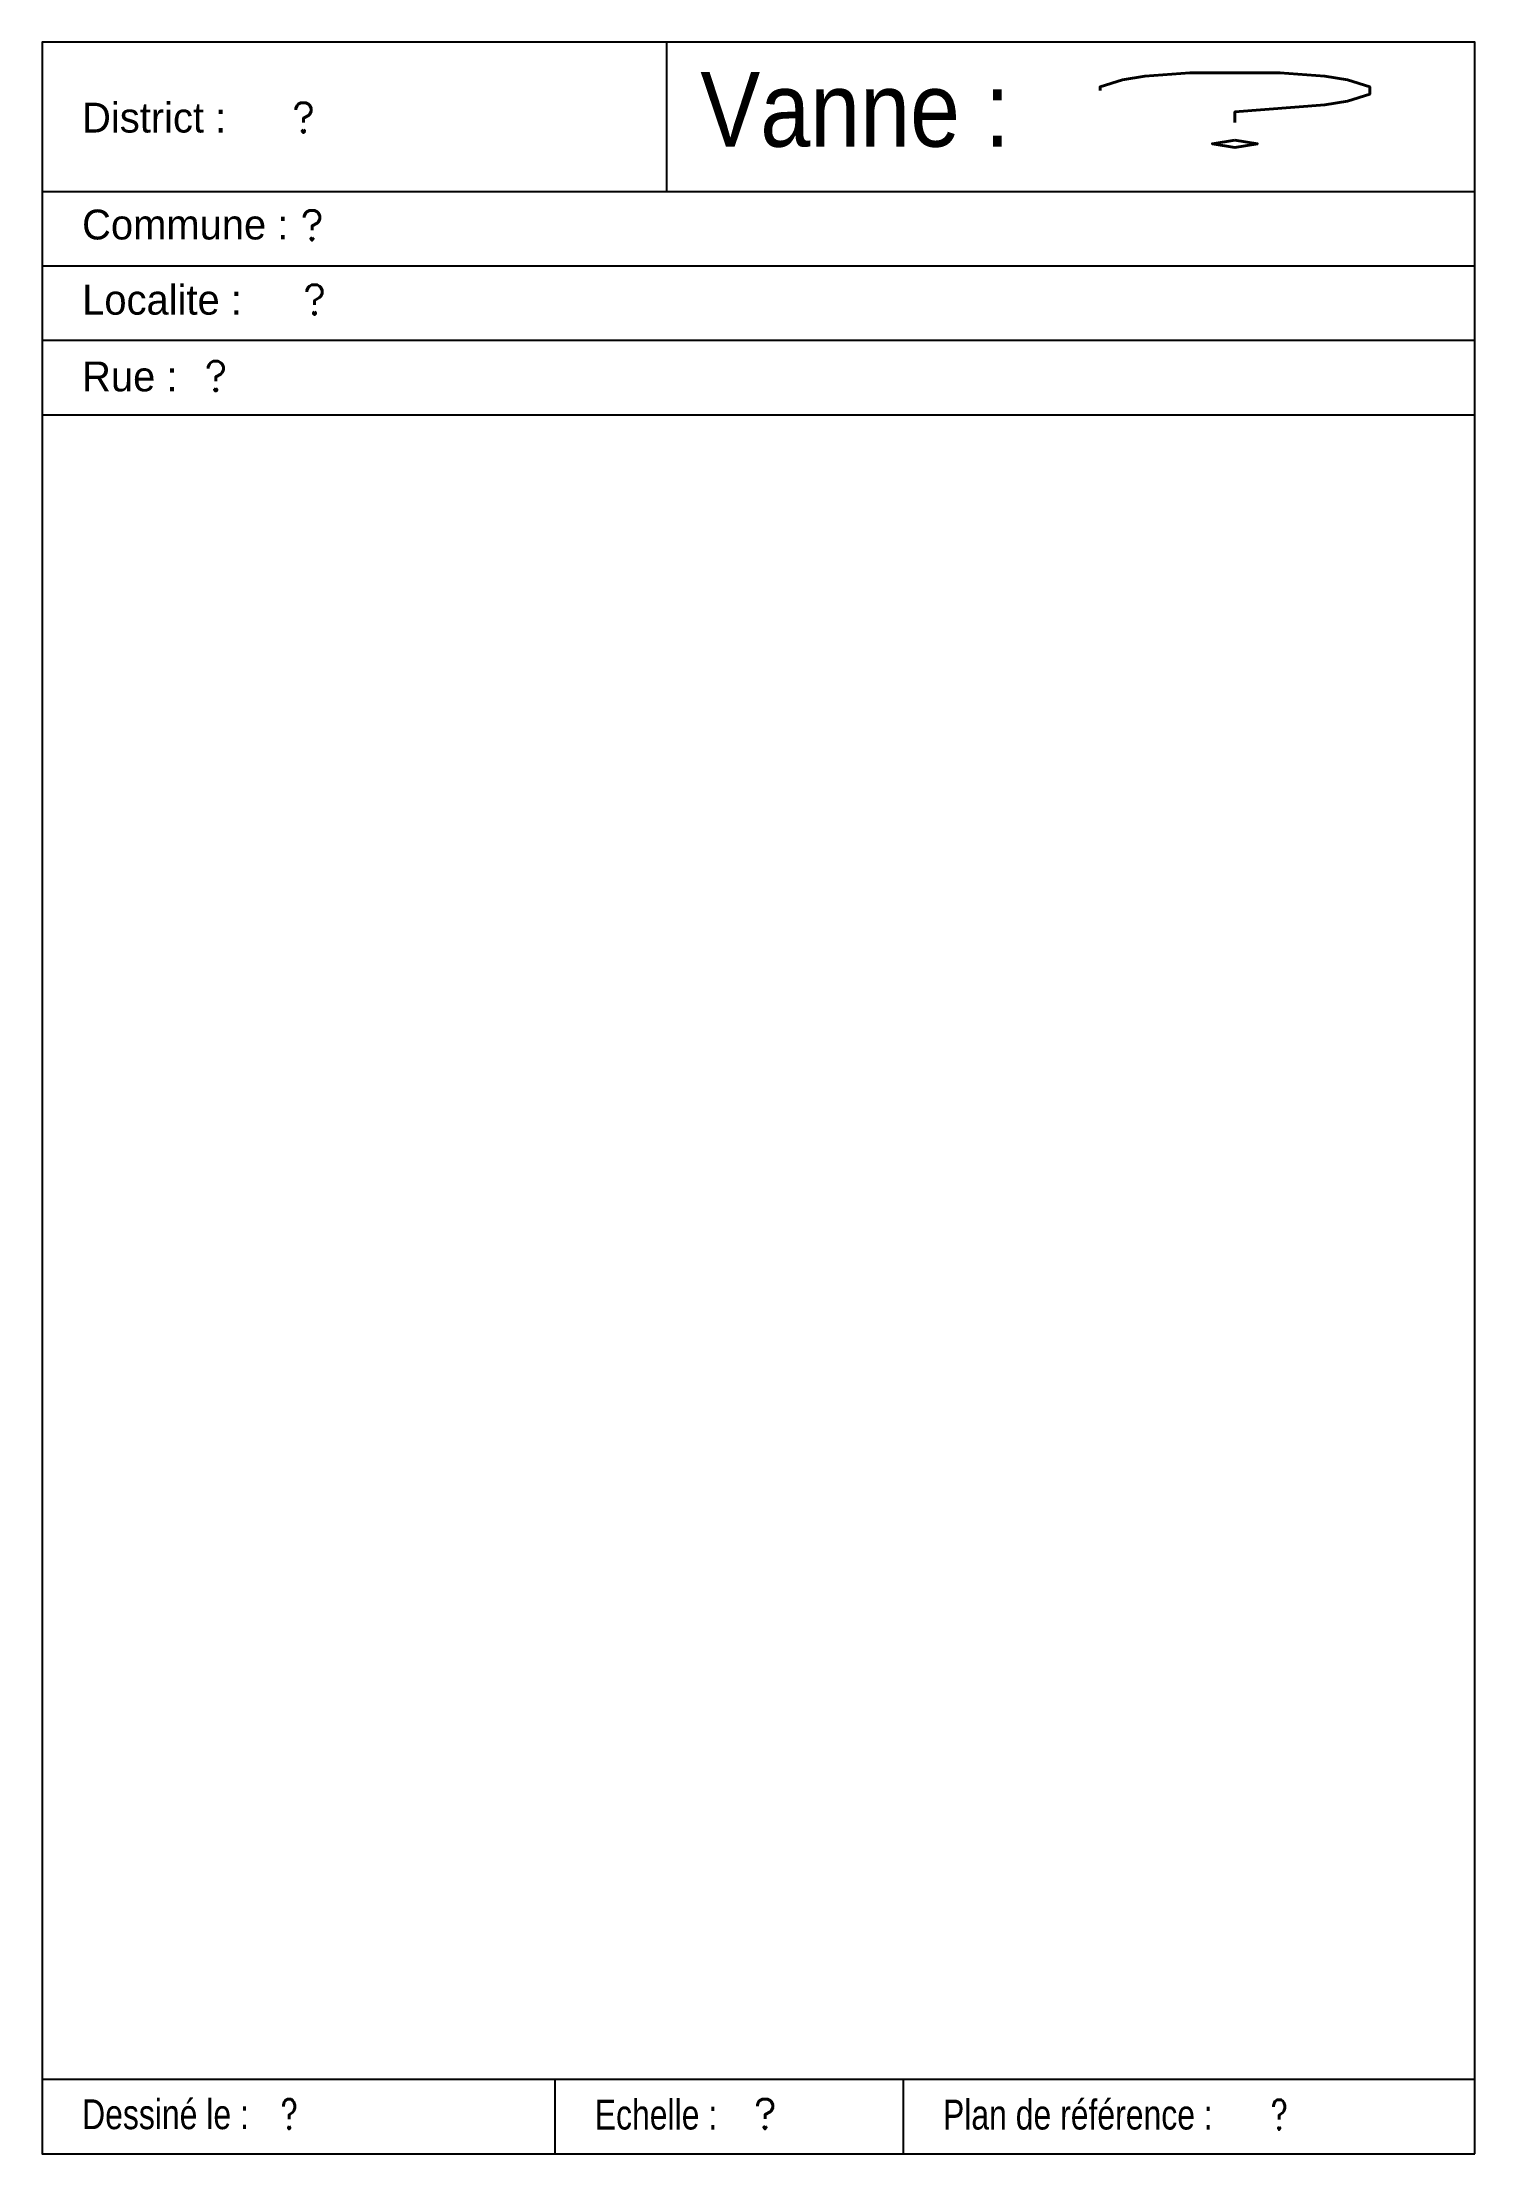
# Model space of a CAD drawing. Header units: millimetres. Extents: x 189945.1 to 189964.3, y 111564.8 to 111593.1.
import ezdxf
from ezdxf.enums import TextEntityAlignment as Align

# ---------------------------------------------------------------- set-up
doc = ezdxf.new("R2010")
doc.units = ezdxf.units.MM
doc.layers.get('0').update_dxf_attribs({"linetype": 'CONTINUOUS'})
doc.styles.get("Standard").update_dxf_attribs({"font": 'romans.shx', "width": 0.85})
doc.styles.add('TECHNICLIGHT', font='tel_____.pfb')

# ---------------------------------------------------------------- blocks, each defined once
blk = doc.blocks.new('GIS_FVAN_A4')
at = {"flags": 128}
blk.add_lwpolyline([(192, 0), (192, 283), (0, 283), (0, 0)], close=True, dxfattribs=at)
for points in [[(83.72, 263), (83.72, 283)], [(0, 263), (192, 263)], [(0, 253.02), (192, 253.02)], [(0, 243.05), (192, 243.05)], [(0, 233.07), (192, 233.07)], [(0, 10), (192, 10)], [(68.7, 10), (68.7, 0)], [(115.37, 10), (115.37, 0)]]:
    blk.add_lwpolyline(points)
at = {"style": 'TECHNICLIGHT', "width": 0.9}
blk.add_text('Vanne : ', height=10, dxfattribs=at).set_placement((110.62, 273.94), align=Align.MIDDLE)
at = {"style": 'TECHNICLIGHT'}
for s, p in [('District :', (5.34, 270.9)), ('Commune :', (5.34, 256.57)), ('Localite :', (5.35, 246.49)), ('Rue :', (5.34, 236.21))]:
    blk.add_text(s, height=4, dxfattribs=at).set_placement(p)
at = {"style": 'TECHNICLIGHT', "width": 0.8}
for s, p in [('Dessiné le :', (5.34, 3.3)), ('Echelle :', (74.05, 3.25)), ('Plan de référence :', (120.72, 3.25))]:
    blk.add_text(s, height=4, dxfattribs=at).set_placement(p)
at = {"width": 7.593314}
blk.add_attdef('VNUM', text='', height=10, dxfattribs=at).set_placement((132.73, 268.91), (186.97, 268.91), align=Align.FIT)
for tag, p in [('ZONE', (33.46, 270.9)), ('COMMUNE', (34.61, 256.47)), ('LOCALITE', (34.95, 246.49)), ('RUE', (21.71, 236.24)), ('ECHELLE', (95.33, 3.34))]:
    blk.add_attdef(tag, p, '', height=4)
at = {"flags": 3}
for tag, p in [('CRSX', (3.46, 23.47)), ('CRSY', (3.46, 20.13)), ('CROX', (3.46, 16.8)), ('CROY', (3.46, 13.47))]:
    blk.add_attdef(tag, p, '', height=2, dxfattribs=at)
at = {"width": 0.75}
for tag, p in [('DATE', (31.93, 3.3)), ('PNUM', (164.62, 3.25))]:
    blk.add_attdef(tag, p, '', height=4, dxfattribs=at)

msp = doc.modelspace()

# ---------------------------------------------------------------- block references
at = {"xscale": 0.1, "yscale": 0.1, "zscale": 0.1}
msp.add_blockref('GIS_FVAN_A4', (189945.146, 111564.8), dxfattribs=at).add_auto_attribs({'VNUM': '?', 'ZONE': '?', 'COMMUNE': '?', 'LOCALITE': '?', 'RUE': '?', 'DATE': '?', 'ECHELLE': '?', 'PNUM': '?'})

doc.saveas('drawing.dxf')
